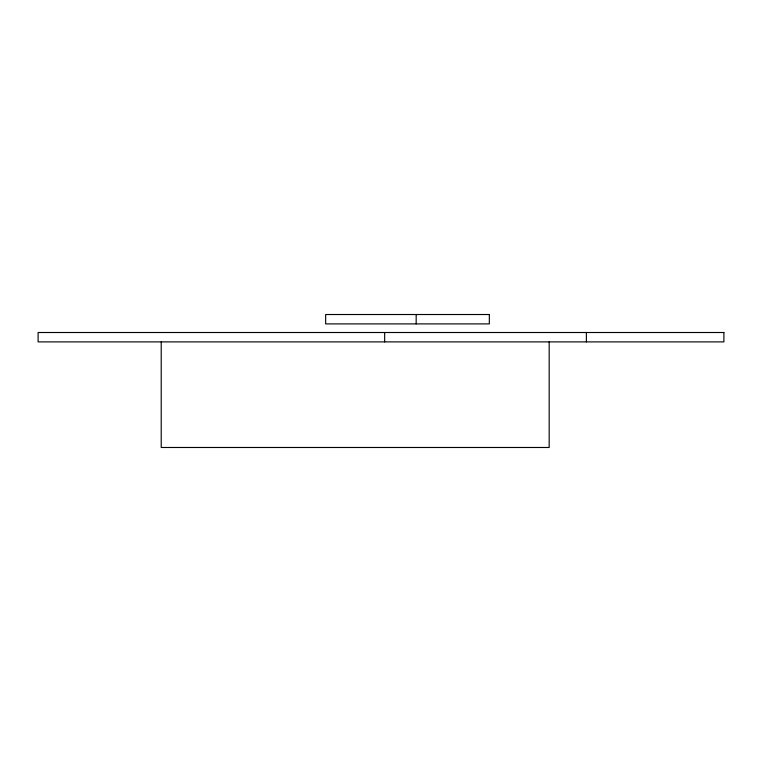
<?xml version="1.0" encoding="UTF-8"?>
<svg xmlns="http://www.w3.org/2000/svg" width="762" height="762" viewBox="0 0 762 762"><rect width="100%" height="100%" fill="white"/><g stroke="black" fill="none" stroke-linecap="round" stroke-linejoin="round"><path stroke-width="1.14" d="M586.388 332.508L586.388 341.89M549.173 341.89L549.173 447.485L161.22 447.485L161.22 341.89M416.176 314.515L416.176 323.898M384.658 332.508L384.658 341.89M489.328 314.515L325.65 314.515L325.65 323.898L489.328 323.898L489.328 314.515M723.9 332.508L38.1 332.508L38.1 341.89L723.9 341.89L723.9 332.508"/></g></svg>
